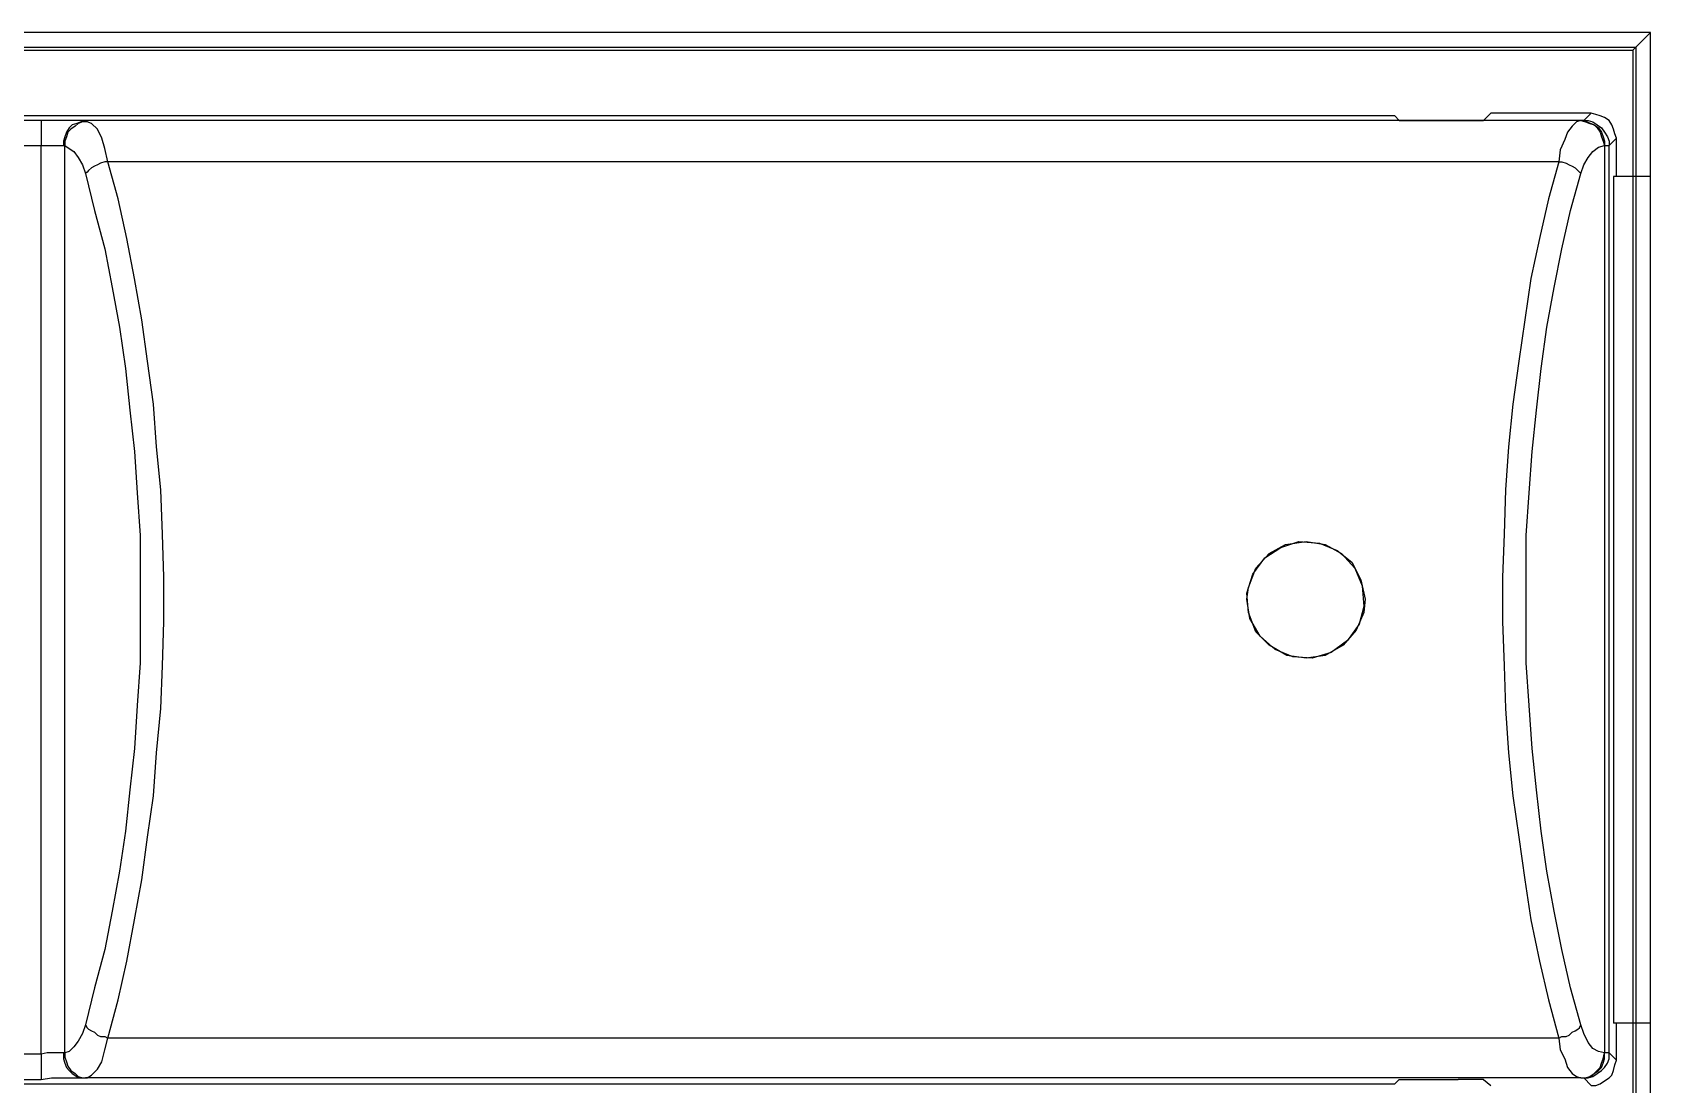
# Model space of a CAD drawing. Header units: centimetres. Extents: x -9.3 to 8.8, y -8.1 to 9.2.
# Drawn here: x -0.557 to 1.376, y 5.432 to 6.689 of the extents above; entities that cross this region are included whole.
import ezdxf

# ---------------------------------------------------------------- set-up
doc = ezdxf.new("R2010")
doc.units = ezdxf.units.CM
doc.header["$MEASUREMENT"] = 0
doc.layers.add('Camada 1', color=7, linetype='Continuous')

msp = doc.modelspace()

# ---------------------------------------------------------------- linework, layer by layer
at = {"layer": 'Camada 1', "color": 250, "lineweight": 25}
for points in [[(1.37585, 6.68867), (1.37585, 6.68867), (-2.49061, 6.68867), (-2.49061, 6.68867)], [(-2.46944, 6.67103), (-2.46944, 6.67103), (1.3582, 6.67103), (1.3582, 6.67103)], [(1.35467, 6.6675), (1.35467, 6.6675), (1.3582, 6.67103), (1.3582, 6.67103)], [(1.3582, 6.67103), (1.3582, 6.67103), (1.3582, -0.43744), (1.3582, -0.43744)], [(1.37585, -0.45508), (1.37585, -0.45508), (1.37585, 6.68867), (1.37585, 6.68867)], [(-2.46591, 6.6675), (-2.46591, 6.6675), (1.35467, 6.6675), (1.35467, 6.6675)], [(1.35467, 6.6675), (1.35467, 6.6675), (1.35467, -0.43392), (1.35467, -0.43392)], [(1.07015, 6.5888), (1.07015, 6.5888), (-2.18316, 6.5888), (-2.18316, 6.5888)], [(-0.5468, 6.5835), (-0.5468, 6.5835), (-0.56797, 6.5835), (-0.56797, 6.5835)], [(-0.49382, 6.5835), (-0.49382, 6.5835), (-0.5468, 6.5835), (-0.5468, 6.5835)], [(-0.5468, 6.5835), (-0.5468, 6.5835), (-0.5468, 6.55348), (-0.5468, 6.55348)], [(1.29257, 6.5835), (1.29257, 6.5835), (-0.49382, 6.5835), (-0.49382, 6.5835)], [(-0.49209, 6.58174), (-0.49209, 6.58174), (-0.49382, 6.5835), (-0.49382, 6.5835)], [(1.07015, 6.5888), (1.07015, 6.5888), (1.07545, 6.5835), (1.07545, 6.5835)], [(1.07545, 6.5835), (1.07545, 6.5835), (1.14607, 6.5835), (1.14607, 6.5835)], [(1.14607, 6.5835), (1.14607, 6.5835), (1.17606, 6.5835), (1.17606, 6.5835)], [(1.18488, 6.59232), (1.18488, 6.59232), (1.17606, 6.5835), (1.17606, 6.5835)], [(1.30493, 6.59232), (1.30493, 6.59232), (1.18488, 6.59232), (1.18488, 6.59232)], [(1.29434, 6.5835), (1.29434, 6.5835), (1.29257, 6.5835), (1.29257, 6.5835)], [(1.2961, 6.5835), (1.2961, 6.5835), (1.29434, 6.5835), (1.29434, 6.5835)], [(1.30493, 6.59232), (1.30493, 6.59232), (1.2961, 6.5835), (1.2961, 6.5835)], [(1.32612, 6.55348), (1.32612, 6.55348), (1.33493, 6.5623), (1.33493, 6.5623)], [(1.33493, 6.51644), (1.33493, 6.51644), (1.33493, 6.5623), (1.33493, 6.5623)], [(-0.56797, 6.55348), (-0.56797, 6.55348), (-0.5468, 6.55348), (-0.5468, 6.55348)], [(-0.5468, 6.55348), (-0.5468, 6.55348), (-0.52031, 6.55348), (-0.52031, 6.55348)], [(-0.5468, 5.46788), (-0.5468, 5.46788), (-0.5468, 6.55348), (-0.5468, 6.55348)], [(-0.52031, 6.55348), (-0.52031, 6.55348), (-0.51855, 6.55348), (-0.51855, 6.55348)], [(-0.51855, 5.46964), (-0.51855, 5.46964), (-0.51855, 6.55348), (-0.51855, 6.55348)], [(1.32081, 6.55348), (1.32081, 6.55348), (1.32081, 6.55348), (1.32081, 6.55348)], [(1.32081, 6.55348), (1.32081, 6.55348), (1.32081, 5.46964), (1.32081, 5.46964)], [(1.32081, 6.55348), (1.32081, 6.55348), (1.32612, 6.55348), (1.32612, 6.55348)], [(1.32612, 5.46964), (1.32612, 5.46964), (1.32612, 6.55348), (1.32612, 6.55348)], [(1.26609, 6.53408), (1.26609, 6.53408), (-0.46736, 6.53408), (-0.46736, 6.53408)], [(1.33141, 6.51644), (1.33141, 6.51644), (1.33141, 5.50496), (1.33141, 5.50496)], [(1.37584, 6.51644), (1.37584, 6.51644), (1.33141, 6.51644), (1.33141, 6.51644)], [(1.37584, 5.50496), (1.37584, 5.50496), (1.33141, 5.50496), (1.33141, 5.50496)], [(1.33493, 5.46082), (1.33493, 5.46082), (1.33493, 5.50496), (1.33493, 5.50496)], [(1.26609, 5.48732), (1.26609, 5.48732), (-0.46736, 5.48732), (-0.46736, 5.48732)], [(-0.5468, 5.46788), (-0.5468, 5.46788), (-0.56797, 5.46788), (-0.56797, 5.46788)], [(-0.5468, 5.46788), (-0.5468, 5.46788), (-0.5468, 5.43789), (-0.5468, 5.43789)], [(-0.51855, 5.46964), (-0.51855, 5.46964), (-0.52031, 5.46964), (-0.52031, 5.46964)], [(1.32081, 5.46964), (1.32081, 5.46964), (1.32081, 5.46964), (1.32081, 5.46964)], [(1.32612, 5.46964), (1.32612, 5.46964), (1.32081, 5.46964), (1.32081, 5.46964)], [(1.33493, 5.46082), (1.33493, 5.46082), (1.32612, 5.46964), (1.32612, 5.46964)], [(-2.18316, 5.43257), (-2.18316, 5.43257), (1.07015, 5.43257), (1.07015, 5.43257)], [(-0.56797, 5.43789), (-0.56797, 5.43789), (-0.5468, 5.43789), (-0.5468, 5.43789)], [(-0.49382, 5.43966), (-0.49382, 5.43966), (-0.49209, 5.43966), (-0.49209, 5.43966)], [(1.29257, 5.43966), (1.29257, 5.43966), (-0.49382, 5.43966), (-0.49382, 5.43966)], [(1.07015, 5.43257), (1.07015, 5.43257), (1.07545, 5.43789), (1.07545, 5.43789)], [(1.07545, 5.43789), (1.07545, 5.43789), (1.14607, 5.43789), (1.14607, 5.43789)], [(1.17606, 5.43789), (1.17606, 5.43789), (1.14607, 5.43789), (1.14607, 5.43789)], [(1.17606, 5.43789), (1.17606, 5.43789), (1.18488, 5.4308), (1.18488, 5.4308)], [(1.29257, 5.43966), (1.29257, 5.43966), (1.29434, 5.43966), (1.29434, 5.43966)], [(1.29434, 5.43966), (1.29434, 5.43966), (1.2961, 5.43966), (1.2961, 5.43966)], [(1.2961, 5.43966), (1.2961, 5.43966), (1.30493, 5.4308), (1.30493, 5.4308)]]:
    msp.add_open_spline(points, degree=3, dxfattribs=at)
for points, knots in [([(1.37585, 6.68867), (1.37585, 6.68867), (1.37231, 6.68514), (1.37231, 6.68514), (1.37231, 6.68514), (1.36878, 6.68161), (1.36878, 6.68161), (1.36878, 6.68161), (1.36525, 6.67808), (1.36525, 6.67808), (1.36525, 6.67808), (1.36174, 6.67456), (1.36174, 6.67456), (1.36174, 6.67456), (1.3582, 6.67103), (1.3582, 6.67103)], [0, 0, 0, 0, 0.2, 0.2, 0.2, 0.4, 0.4, 0.4, 0.6, 0.6, 0.6, 0.8, 0.8, 0.8, 1, 1, 1, 1]), ([(-0.49382, 6.5835), (-0.49382, 6.5835), (-0.49914, 6.58174), (-0.49914, 6.58174), (-0.49914, 6.58174), (-0.50443, 6.57998), (-0.50443, 6.57998), (-0.50443, 6.57998), (-0.50973, 6.57821), (-0.50973, 6.57821), (-0.50973, 6.57821), (-0.51325, 6.57468), (-0.51325, 6.57468), (-0.51325, 6.57468), (-0.51678, 6.56939), (-0.51678, 6.56939), (-0.51678, 6.56939), (-0.51855, 6.56407), (-0.51855, 6.56407), (-0.51855, 6.56407), (-0.52031, 6.55877), (-0.52031, 6.55877), (-0.52031, 6.55877), (-0.52031, 6.55348), (-0.52031, 6.55348)], [0, 0, 0, 0, 0.125, 0.125, 0.125, 0.25, 0.25, 0.25, 0.375, 0.375, 0.375, 0.5, 0.5, 0.5, 0.625, 0.625, 0.625, 0.75, 0.75, 0.75, 0.875, 0.875, 0.875, 1, 1, 1, 1]), ([(-0.49209, 6.58174), (-0.49209, 6.58174), (-0.49738, 6.58174), (-0.49738, 6.58174), (-0.49738, 6.58174), (-0.50267, 6.57998), (-0.50267, 6.57998), (-0.50267, 6.57998), (-0.5062, 6.57645), (-0.5062, 6.57645), (-0.5062, 6.57645), (-0.51149, 6.57292), (-0.51149, 6.57292), (-0.51149, 6.57292), (-0.51502, 6.56939), (-0.51502, 6.56939), (-0.51502, 6.56939), (-0.51678, 6.56407), (-0.51678, 6.56407), (-0.51678, 6.56407), (-0.51855, 6.55877), (-0.51855, 6.55877), (-0.51855, 6.55877), (-0.51855, 6.55348), (-0.51855, 6.55348)], [0, 0, 0, 0, 0.125, 0.125, 0.125, 0.25, 0.25, 0.25, 0.375, 0.375, 0.375, 0.5, 0.5, 0.5, 0.625, 0.625, 0.625, 0.75, 0.75, 0.75, 0.875, 0.875, 0.875, 1, 1, 1, 1]), ([(-0.46736, 6.53408), (-0.46736, 6.53408), (-0.47089, 6.54996), (-0.47089, 6.54996), (-0.47089, 6.54996), (-0.47441, 6.5623), (-0.47441, 6.5623), (-0.47441, 6.5623), (-0.47971, 6.57292), (-0.47971, 6.57292), (-0.47971, 6.57292), (-0.48676, 6.57998), (-0.48676, 6.57998), (-0.48676, 6.57998), (-0.49209, 6.58174), (-0.49209, 6.58174)], [0, 0, 0, 0, 0.2, 0.2, 0.2, 0.4, 0.4, 0.4, 0.6, 0.6, 0.6, 0.8, 0.8, 0.8, 1, 1, 1, 1]), ([(1.29257, 6.5835), (1.29257, 6.5835), (1.28727, 6.58174), (1.28727, 6.58174), (1.28727, 6.58174), (1.28198, 6.57645), (1.28198, 6.57645), (1.28198, 6.57645), (1.27669, 6.56939), (1.27669, 6.56939), (1.27669, 6.56939), (1.27316, 6.56054), (1.27316, 6.56054), (1.27316, 6.56054), (1.26785, 6.54819), (1.26785, 6.54819), (1.26785, 6.54819), (1.26609, 6.53408), (1.26609, 6.53408)], [0, 0, 0, 0, 0.1666667, 0.1666667, 0.1666667, 0.3333333, 0.3333333, 0.3333333, 0.5, 0.5, 0.5, 0.6666667, 0.6666667, 0.6666667, 0.8333333, 0.8333333, 0.8333333, 1, 1, 1, 1]), ([(1.29257, 6.5835), (1.29257, 6.5835), (1.29786, 6.58174), (1.29786, 6.58174), (1.29786, 6.58174), (1.30316, 6.57998), (1.30316, 6.57998), (1.30316, 6.57998), (1.30845, 6.57821), (1.30845, 6.57821), (1.30845, 6.57821), (1.31199, 6.57468), (1.31199, 6.57468), (1.31199, 6.57468), (1.31552, 6.56939), (1.31552, 6.56939), (1.31552, 6.56939), (1.31728, 6.56407), (1.31728, 6.56407), (1.31728, 6.56407), (1.31905, 6.55877), (1.31905, 6.55877), (1.31905, 6.55877), (1.32081, 6.55348), (1.32081, 6.55348)], [0, 0, 0, 0, 0.125, 0.125, 0.125, 0.25, 0.25, 0.25, 0.375, 0.375, 0.375, 0.5, 0.5, 0.5, 0.625, 0.625, 0.625, 0.75, 0.75, 0.75, 0.875, 0.875, 0.875, 1, 1, 1, 1]), ([(1.29434, 6.5835), (1.29434, 6.5835), (1.29963, 6.58174), (1.29963, 6.58174), (1.29963, 6.58174), (1.30493, 6.57998), (1.30493, 6.57998), (1.30493, 6.57998), (1.30845, 6.57821), (1.30845, 6.57821), (1.30845, 6.57821), (1.31375, 6.57468), (1.31375, 6.57468), (1.31375, 6.57468), (1.31728, 6.56939), (1.31728, 6.56939), (1.31728, 6.56939), (1.31905, 6.56407), (1.31905, 6.56407), (1.31905, 6.56407), (1.32081, 6.55877), (1.32081, 6.55877), (1.32081, 6.55877), (1.32081, 6.55348), (1.32081, 6.55348)], [0, 0, 0, 0, 0.125, 0.125, 0.125, 0.25, 0.25, 0.25, 0.375, 0.375, 0.375, 0.5, 0.5, 0.5, 0.625, 0.625, 0.625, 0.75, 0.75, 0.75, 0.875, 0.875, 0.875, 1, 1, 1, 1]), ([(1.2961, 6.5835), (1.2961, 6.5835), (1.30139, 6.5835), (1.30139, 6.5835), (1.30139, 6.5835), (1.3067, 6.58174), (1.3067, 6.58174), (1.3067, 6.58174), (1.31199, 6.57821), (1.31199, 6.57821), (1.31199, 6.57821), (1.31728, 6.57468), (1.31728, 6.57468), (1.31728, 6.57468), (1.32081, 6.56939), (1.32081, 6.56939), (1.32081, 6.56939), (1.32434, 6.56407), (1.32434, 6.56407), (1.32434, 6.56407), (1.32612, 6.55877), (1.32612, 6.55877), (1.32612, 6.55877), (1.32612, 6.55348), (1.32612, 6.55348)], [0, 0, 0, 0, 0.125, 0.125, 0.125, 0.25, 0.25, 0.25, 0.375, 0.375, 0.375, 0.5, 0.5, 0.5, 0.625, 0.625, 0.625, 0.75, 0.75, 0.75, 0.875, 0.875, 0.875, 1, 1, 1, 1]), ([(1.33493, 6.5623), (1.33493, 6.5623), (1.33317, 6.56763), (1.33317, 6.56763), (1.33317, 6.56763), (1.33141, 6.57292), (1.33141, 6.57292), (1.33141, 6.57292), (1.32964, 6.57821), (1.32964, 6.57821), (1.32964, 6.57821), (1.32612, 6.5835), (1.32612, 6.5835), (1.32612, 6.5835), (1.32081, 6.58703), (1.32081, 6.58703), (1.32081, 6.58703), (1.31552, 6.5888), (1.31552, 6.5888), (1.31552, 6.5888), (1.31023, 6.59056), (1.31023, 6.59056), (1.31023, 6.59056), (1.30493, 6.59232), (1.30493, 6.59232)], [0, 0, 0, 0, 0.125, 0.125, 0.125, 0.25, 0.25, 0.25, 0.375, 0.375, 0.375, 0.5, 0.5, 0.5, 0.625, 0.625, 0.625, 0.75, 0.75, 0.75, 0.875, 0.875, 0.875, 1, 1, 1, 1]), ([(-0.51855, 6.55348), (-0.51855, 6.55348), (-0.51325, 6.54996), (-0.51325, 6.54996), (-0.51325, 6.54996), (-0.50796, 6.54643), (-0.50796, 6.54643), (-0.50796, 6.54643), (-0.50267, 6.53937), (-0.50267, 6.53937), (-0.50267, 6.53937), (-0.49738, 6.53055), (-0.49738, 6.53055), (-0.49738, 6.53055), (-0.49382, 6.51997), (-0.49382, 6.51997)], [0, 0, 0, 0, 0.2, 0.2, 0.2, 0.4, 0.4, 0.4, 0.6, 0.6, 0.6, 0.8, 0.8, 0.8, 1, 1, 1, 1]), ([(1.29257, 6.51997), (1.29257, 6.51997), (1.2961, 6.53055), (1.2961, 6.53055), (1.2961, 6.53055), (1.30139, 6.53937), (1.30139, 6.53937), (1.30139, 6.53937), (1.3067, 6.54643), (1.3067, 6.54643), (1.3067, 6.54643), (1.31375, 6.55172), (1.31375, 6.55172), (1.31375, 6.55172), (1.32081, 6.55348), (1.32081, 6.55348)], [0, 0, 0, 0, 0.2, 0.2, 0.2, 0.4, 0.4, 0.4, 0.6, 0.6, 0.6, 0.8, 0.8, 0.8, 1, 1, 1, 1]), ([(-0.46736, 6.53408), (-0.46736, 6.53408), (-0.47089, 6.53408), (-0.47089, 6.53408), (-0.47089, 6.53408), (-0.47618, 6.53232), (-0.47618, 6.53232), (-0.47618, 6.53232), (-0.47971, 6.53055), (-0.47971, 6.53055), (-0.47971, 6.53055), (-0.48323, 6.52879), (-0.48323, 6.52879), (-0.48323, 6.52879), (-0.48676, 6.52702), (-0.48676, 6.52702), (-0.48676, 6.52702), (-0.49029, 6.5235), (-0.49029, 6.5235), (-0.49029, 6.5235), (-0.49209, 6.52173), (-0.49209, 6.52173), (-0.49209, 6.52173), (-0.49382, 6.51997), (-0.49382, 6.51997)], [0, 0, 0, 0, 0.125, 0.125, 0.125, 0.25, 0.25, 0.25, 0.375, 0.375, 0.375, 0.5, 0.5, 0.5, 0.625, 0.625, 0.625, 0.75, 0.75, 0.75, 0.875, 0.875, 0.875, 1, 1, 1, 1]), ([(-0.49382, 6.51997), (-0.49382, 6.51997), (-0.48323, 6.47584), (-0.48323, 6.47584), (-0.48323, 6.47584), (-0.47089, 6.42994), (-0.47089, 6.42994), (-0.47089, 6.42994), (-0.46207, 6.38404), (-0.46207, 6.38404), (-0.46207, 6.38404), (-0.45325, 6.33638), (-0.45325, 6.33638), (-0.45325, 6.33638), (-0.44619, 6.28696), (-0.44619, 6.28696), (-0.44619, 6.28696), (-0.44086, 6.23754), (-0.44086, 6.23754), (-0.44086, 6.23754), (-0.43557, 6.18811), (-0.43557, 6.18811), (-0.43557, 6.18811), (-0.43204, 6.13869), (-0.43204, 6.13869), (-0.43204, 6.13869), (-0.42852, 6.08746), (-0.42852, 6.08746), (-0.42852, 6.08746), (-0.42852, 5.93566), (-0.42852, 5.93566), (-0.42852, 5.93566), (-0.43204, 5.88448), (-0.43204, 5.88448), (-0.43204, 5.88448), (-0.43557, 5.83329), (-0.43557, 5.83329), (-0.43557, 5.83329), (-0.44086, 5.78386), (-0.44086, 5.78386), (-0.44086, 5.78386), (-0.44619, 5.73444), (-0.44619, 5.73444), (-0.44619, 5.73444), (-0.45325, 5.68678), (-0.45325, 5.68678), (-0.45325, 5.68678), (-0.46207, 5.63908), (-0.46207, 5.63908), (-0.46207, 5.63908), (-0.47089, 5.59322), (-0.47089, 5.59322), (-0.47089, 5.59322), (-0.48323, 5.54733), (-0.48323, 5.54733), (-0.48323, 5.54733), (-0.49382, 5.50319), (-0.49382, 5.50319)], [0, 0, 0, 0, 0.0526316, 0.0526316, 0.0526316, 0.1052632, 0.1052632, 0.1052632, 0.1578947, 0.1578947, 0.1578947, 0.2105263, 0.2105263, 0.2105263, 0.2631579, 0.2631579, 0.2631579, 0.3157895, 0.3157895, 0.3157895, 0.3684211, 0.3684211, 0.3684211, 0.4210526, 0.4210526, 0.4210526, 0.4736842, 0.4736842, 0.4736842, 0.5263158, 0.5263158, 0.5263158, 0.5789474, 0.5789474, 0.5789474, 0.6315789, 0.6315789, 0.6315789, 0.6842105, 0.6842105, 0.6842105, 0.7368421, 0.7368421, 0.7368421, 0.7894737, 0.7894737, 0.7894737, 0.8421053, 0.8421053, 0.8421053, 0.8947368, 0.8947368, 0.8947368, 0.9473684, 0.9473684, 0.9473684, 1, 1, 1, 1]), ([(-0.46736, 5.48732), (-0.46736, 5.48732), (-0.45501, 5.53318), (-0.45501, 5.53318), (-0.45501, 5.53318), (-0.44439, 5.57911), (-0.44439, 5.57911), (-0.44439, 5.57911), (-0.43557, 5.62853), (-0.43557, 5.62853), (-0.43557, 5.62853), (-0.42675, 5.6762), (-0.42675, 5.6762), (-0.42675, 5.6762), (-0.4197, 5.72738), (-0.4197, 5.72738), (-0.4197, 5.72738), (-0.41264, 5.77681), (-0.41264, 5.77681), (-0.41264, 5.77681), (-0.40911, 5.828), (-0.40911, 5.828), (-0.40911, 5.828), (-0.40379, 5.88095), (-0.40379, 5.88095), (-0.40379, 5.88095), (-0.40206, 5.93214), (-0.40206, 5.93214), (-0.40206, 5.93214), (-0.40029, 5.98509), (-0.40029, 5.98509), (-0.40029, 5.98509), (-0.40029, 6.03804), (-0.40029, 6.03804), (-0.40029, 6.03804), (-0.40206, 6.08926), (-0.40206, 6.08926), (-0.40206, 6.08926), (-0.40379, 6.14218), (-0.40379, 6.14218), (-0.40379, 6.14218), (-0.40911, 6.1934), (-0.40911, 6.1934), (-0.40911, 6.1934), (-0.41264, 6.24459), (-0.41264, 6.24459), (-0.41264, 6.24459), (-0.4197, 6.29578), (-0.4197, 6.29578), (-0.4197, 6.29578), (-0.42675, 6.3452), (-0.42675, 6.3452), (-0.42675, 6.3452), (-0.43557, 6.39463), (-0.43557, 6.39463), (-0.43557, 6.39463), (-0.44439, 6.44229), (-0.44439, 6.44229), (-0.44439, 6.44229), (-0.45501, 6.48995), (-0.45501, 6.48995), (-0.45501, 6.48995), (-0.46736, 6.53408), (-0.46736, 6.53408)], [0, 0, 0, 0, 0.047619, 0.047619, 0.047619, 0.0952381, 0.0952381, 0.0952381, 0.1428571, 0.1428571, 0.1428571, 0.1904762, 0.1904762, 0.1904762, 0.2380952, 0.2380952, 0.2380952, 0.2857143, 0.2857143, 0.2857143, 0.3333333, 0.3333333, 0.3333333, 0.3809524, 0.3809524, 0.3809524, 0.4285714, 0.4285714, 0.4285714, 0.4761905, 0.4761905, 0.4761905, 0.5238095, 0.5238095, 0.5238095, 0.5714286, 0.5714286, 0.5714286, 0.6190476, 0.6190476, 0.6190476, 0.6666667, 0.6666667, 0.6666667, 0.7142857, 0.7142857, 0.7142857, 0.7619048, 0.7619048, 0.7619048, 0.8095238, 0.8095238, 0.8095238, 0.8571429, 0.8571429, 0.8571429, 0.9047619, 0.9047619, 0.9047619, 0.952381, 0.952381, 0.952381, 1, 1, 1, 1]), ([(1.26609, 6.53408), (1.26609, 6.53408), (1.25373, 6.48995), (1.25373, 6.48995), (1.25373, 6.48995), (1.24315, 6.44229), (1.24315, 6.44229), (1.24315, 6.44229), (1.23254, 6.39463), (1.23254, 6.39463), (1.23254, 6.39463), (1.22548, 6.3452), (1.22548, 6.3452), (1.22548, 6.3452), (1.21843, 6.29578), (1.21843, 6.29578), (1.21843, 6.29578), (1.21137, 6.24459), (1.21137, 6.24459), (1.21137, 6.24459), (1.20608, 6.1934), (1.20608, 6.1934), (1.20608, 6.1934), (1.20255, 6.14218), (1.20255, 6.14218), (1.20255, 6.14218), (1.20079, 6.08926), (1.20079, 6.08926), (1.20079, 6.08926), (1.19902, 6.03804), (1.19902, 6.03804), (1.19902, 6.03804), (1.19902, 5.98509), (1.19902, 5.98509), (1.19902, 5.98509), (1.20079, 5.93214), (1.20079, 5.93214), (1.20079, 5.93214), (1.20255, 5.88095), (1.20255, 5.88095), (1.20255, 5.88095), (1.20608, 5.828), (1.20608, 5.828), (1.20608, 5.828), (1.21137, 5.77681), (1.21137, 5.77681), (1.21137, 5.77681), (1.21843, 5.72738), (1.21843, 5.72738), (1.21843, 5.72738), (1.22548, 5.6762), (1.22548, 5.6762), (1.22548, 5.6762), (1.23254, 5.62853), (1.23254, 5.62853), (1.23254, 5.62853), (1.24315, 5.57911), (1.24315, 5.57911), (1.24315, 5.57911), (1.25373, 5.53318), (1.25373, 5.53318), (1.25373, 5.53318), (1.26609, 5.48732), (1.26609, 5.48732)], [0, 0, 0, 0, 0.047619, 0.047619, 0.047619, 0.0952381, 0.0952381, 0.0952381, 0.1428571, 0.1428571, 0.1428571, 0.1904762, 0.1904762, 0.1904762, 0.2380952, 0.2380952, 0.2380952, 0.2857143, 0.2857143, 0.2857143, 0.3333333, 0.3333333, 0.3333333, 0.3809524, 0.3809524, 0.3809524, 0.4285714, 0.4285714, 0.4285714, 0.4761905, 0.4761905, 0.4761905, 0.5238095, 0.5238095, 0.5238095, 0.5714286, 0.5714286, 0.5714286, 0.6190476, 0.6190476, 0.6190476, 0.6666667, 0.6666667, 0.6666667, 0.7142857, 0.7142857, 0.7142857, 0.7619048, 0.7619048, 0.7619048, 0.8095238, 0.8095238, 0.8095238, 0.8571429, 0.8571429, 0.8571429, 0.9047619, 0.9047619, 0.9047619, 0.952381, 0.952381, 0.952381, 1, 1, 1, 1]), ([(1.29257, 5.50319), (1.29257, 5.50319), (1.28022, 5.54733), (1.28022, 5.54733), (1.28022, 5.54733), (1.26962, 5.59322), (1.26962, 5.59322), (1.26962, 5.59322), (1.2608, 5.63908), (1.2608, 5.63908), (1.2608, 5.63908), (1.25198, 5.68678), (1.25198, 5.68678), (1.25198, 5.68678), (1.24491, 5.73444), (1.24491, 5.73444), (1.24491, 5.73444), (1.23962, 5.78386), (1.23962, 5.78386), (1.23962, 5.78386), (1.23434, 5.83329), (1.23434, 5.83329), (1.23434, 5.83329), (1.23077, 5.88448), (1.23077, 5.88448), (1.23077, 5.88448), (1.22728, 5.93566), (1.22728, 5.93566), (1.22728, 5.93566), (1.22728, 6.08746), (1.22728, 6.08746), (1.22728, 6.08746), (1.23077, 6.13869), (1.23077, 6.13869), (1.23077, 6.13869), (1.23434, 6.18811), (1.23434, 6.18811), (1.23434, 6.18811), (1.23962, 6.23754), (1.23962, 6.23754), (1.23962, 6.23754), (1.24491, 6.28696), (1.24491, 6.28696), (1.24491, 6.28696), (1.25198, 6.33638), (1.25198, 6.33638), (1.25198, 6.33638), (1.2608, 6.38404), (1.2608, 6.38404), (1.2608, 6.38404), (1.26962, 6.42994), (1.26962, 6.42994), (1.26962, 6.42994), (1.28022, 6.47584), (1.28022, 6.47584), (1.28022, 6.47584), (1.29257, 6.51997), (1.29257, 6.51997)], [0, 0, 0, 0, 0.0526316, 0.0526316, 0.0526316, 0.1052632, 0.1052632, 0.1052632, 0.1578947, 0.1578947, 0.1578947, 0.2105263, 0.2105263, 0.2105263, 0.2631579, 0.2631579, 0.2631579, 0.3157895, 0.3157895, 0.3157895, 0.3684211, 0.3684211, 0.3684211, 0.4210526, 0.4210526, 0.4210526, 0.4736842, 0.4736842, 0.4736842, 0.5263158, 0.5263158, 0.5263158, 0.5789474, 0.5789474, 0.5789474, 0.6315789, 0.6315789, 0.6315789, 0.6842105, 0.6842105, 0.6842105, 0.7368421, 0.7368421, 0.7368421, 0.7894737, 0.7894737, 0.7894737, 0.8421053, 0.8421053, 0.8421053, 0.8947368, 0.8947368, 0.8947368, 0.9473684, 0.9473684, 0.9473684, 1, 1, 1, 1]), ([(1.26609, 6.53408), (1.26609, 6.53408), (1.26962, 6.53408), (1.26962, 6.53408), (1.26962, 6.53408), (1.27492, 6.53232), (1.27492, 6.53232), (1.27492, 6.53232), (1.27845, 6.53055), (1.27845, 6.53055), (1.27845, 6.53055), (1.28198, 6.52879), (1.28198, 6.52879), (1.28198, 6.52879), (1.28552, 6.52702), (1.28552, 6.52702), (1.28552, 6.52702), (1.28905, 6.5235), (1.28905, 6.5235), (1.28905, 6.5235), (1.2908, 6.52173), (1.2908, 6.52173), (1.2908, 6.52173), (1.29257, 6.51997), (1.29257, 6.51997)], [0, 0, 0, 0, 0.125, 0.125, 0.125, 0.25, 0.25, 0.25, 0.375, 0.375, 0.375, 0.5, 0.5, 0.5, 0.625, 0.625, 0.625, 0.75, 0.75, 0.75, 0.875, 0.875, 0.875, 1, 1, 1, 1]), ([(0.89362, 6.01158), (0.89362, 6.01158), (0.89715, 5.98862), (0.89715, 5.98862), (0.89715, 5.98862), (0.90953, 5.96745), (0.90953, 5.96745), (0.90953, 5.96745), (0.92717, 5.95154), (0.92717, 5.95154), (0.92717, 5.95154), (0.94834, 5.94272), (0.94834, 5.94272), (0.94834, 5.94272), (0.97131, 5.94095), (0.97131, 5.94095), (0.97131, 5.94095), (0.99427, 5.94801), (0.99427, 5.94801), (0.99427, 5.94801), (1.01367, 5.96212), (1.01367, 5.96212), (1.01367, 5.96212), (1.02779, 5.98156), (1.02779, 5.98156), (1.02779, 5.98156), (1.03308, 6.00276), (1.03308, 6.00276), (1.03308, 6.00276), (1.03131, 6.02746), (1.03131, 6.02746), (1.03131, 6.02746), (1.02249, 6.04862), (1.02249, 6.04862), (1.02249, 6.04862), (1.00662, 6.0663), (1.00662, 6.0663), (1.00662, 6.0663), (0.98718, 6.07688), (0.98718, 6.07688), (0.98718, 6.07688), (0.96425, 6.08041), (0.96425, 6.08041), (0.96425, 6.08041), (0.93952, 6.07688), (0.93952, 6.07688), (0.93952, 6.07688), (0.92012, 6.0663), (0.92012, 6.0663), (0.92012, 6.0663), (0.90424, 6.04862), (0.90424, 6.04862), (0.90424, 6.04862), (0.89539, 6.02569), (0.89539, 6.02569), (0.89539, 6.02569), (0.89362, 6.01158), (0.89362, 6.01158)], [0, 0, 0, 0, 0.0526316, 0.0526316, 0.0526316, 0.1052632, 0.1052632, 0.1052632, 0.1578947, 0.1578947, 0.1578947, 0.2105263, 0.2105263, 0.2105263, 0.2631579, 0.2631579, 0.2631579, 0.3157895, 0.3157895, 0.3157895, 0.3684211, 0.3684211, 0.3684211, 0.4210526, 0.4210526, 0.4210526, 0.4736842, 0.4736842, 0.4736842, 0.5263158, 0.5263158, 0.5263158, 0.5789474, 0.5789474, 0.5789474, 0.6315789, 0.6315789, 0.6315789, 0.6842105, 0.6842105, 0.6842105, 0.7368421, 0.7368421, 0.7368421, 0.7894737, 0.7894737, 0.7894737, 0.8421053, 0.8421053, 0.8421053, 0.8947368, 0.8947368, 0.8947368, 0.9473684, 0.9473684, 0.9473684, 1, 1, 1, 1]), ([(1.03484, 6.01158), (1.03484, 6.01158), (1.02955, 6.03451), (1.02955, 6.03451), (1.02955, 6.03451), (1.01897, 6.05571), (1.01897, 6.05571), (1.01897, 6.05571), (1.00133, 6.06982), (1.00133, 6.06982), (1.00133, 6.06982), (0.98012, 6.07864), (0.98012, 6.07864), (0.98012, 6.07864), (0.9554, 6.08041), (0.9554, 6.08041), (0.9554, 6.08041), (0.93423, 6.07335), (0.93423, 6.07335), (0.93423, 6.07335), (0.91483, 6.06101), (0.91483, 6.06101), (0.91483, 6.06101), (0.90068, 6.04157), (0.90068, 6.04157), (0.90068, 6.04157), (0.89362, 6.01864), (0.89362, 6.01864), (0.89362, 6.01864), (0.89539, 5.99567), (0.89539, 5.99567), (0.89539, 5.99567), (0.90424, 5.97274), (0.90424, 5.97274), (0.90424, 5.97274), (0.92012, 5.95683), (0.92012, 5.95683), (0.92012, 5.95683), (0.94128, 5.94448), (0.94128, 5.94448), (0.94128, 5.94448), (0.96425, 5.94095), (0.96425, 5.94095), (0.96425, 5.94095), (0.98718, 5.94448), (0.98718, 5.94448), (0.98718, 5.94448), (1.00838, 5.95683), (1.00838, 5.95683), (1.00838, 5.95683), (1.02426, 5.9745), (1.02426, 5.9745), (1.02426, 5.9745), (1.03308, 5.99567), (1.03308, 5.99567), (1.03308, 5.99567), (1.03484, 6.01158), (1.03484, 6.01158)], [0, 0, 0, 0, 0.0526316, 0.0526316, 0.0526316, 0.1052632, 0.1052632, 0.1052632, 0.1578947, 0.1578947, 0.1578947, 0.2105263, 0.2105263, 0.2105263, 0.2631579, 0.2631579, 0.2631579, 0.3157895, 0.3157895, 0.3157895, 0.3684211, 0.3684211, 0.3684211, 0.4210526, 0.4210526, 0.4210526, 0.4736842, 0.4736842, 0.4736842, 0.5263158, 0.5263158, 0.5263158, 0.5789474, 0.5789474, 0.5789474, 0.6315789, 0.6315789, 0.6315789, 0.6842105, 0.6842105, 0.6842105, 0.7368421, 0.7368421, 0.7368421, 0.7894737, 0.7894737, 0.7894737, 0.8421053, 0.8421053, 0.8421053, 0.8947368, 0.8947368, 0.8947368, 0.9473684, 0.9473684, 0.9473684, 1, 1, 1, 1]), ([(-0.49382, 5.50319), (-0.49382, 5.50319), (-0.49738, 5.49261), (-0.49738, 5.49261), (-0.49738, 5.49261), (-0.50267, 5.48379), (-0.50267, 5.48379), (-0.50267, 5.48379), (-0.50796, 5.4767), (-0.50796, 5.4767), (-0.50796, 5.4767), (-0.51325, 5.47141), (-0.51325, 5.47141), (-0.51325, 5.47141), (-0.51855, 5.46964), (-0.51855, 5.46964)], [0, 0, 0, 0, 0.2, 0.2, 0.2, 0.4, 0.4, 0.4, 0.6, 0.6, 0.6, 0.8, 0.8, 0.8, 1, 1, 1, 1]), ([(-0.49382, 5.50319), (-0.49382, 5.50319), (-0.49209, 5.49967), (-0.49209, 5.49967), (-0.49209, 5.49967), (-0.49029, 5.4979), (-0.49029, 5.4979), (-0.49029, 5.4979), (-0.48676, 5.49614), (-0.48676, 5.49614), (-0.48676, 5.49614), (-0.48323, 5.49437), (-0.48323, 5.49437), (-0.48323, 5.49437), (-0.47971, 5.49085), (-0.47971, 5.49085), (-0.47971, 5.49085), (-0.47618, 5.48905), (-0.47618, 5.48905), (-0.47618, 5.48905), (-0.47089, 5.48905), (-0.47089, 5.48905), (-0.47089, 5.48905), (-0.46736, 5.48732), (-0.46736, 5.48732)], [0, 0, 0, 0, 0.125, 0.125, 0.125, 0.25, 0.25, 0.25, 0.375, 0.375, 0.375, 0.5, 0.5, 0.5, 0.625, 0.625, 0.625, 0.75, 0.75, 0.75, 0.875, 0.875, 0.875, 1, 1, 1, 1]), ([(1.26609, 5.48732), (1.26609, 5.48732), (1.26962, 5.48905), (1.26962, 5.48905), (1.26962, 5.48905), (1.27492, 5.48905), (1.27492, 5.48905), (1.27492, 5.48905), (1.27845, 5.49085), (1.27845, 5.49085), (1.27845, 5.49085), (1.28198, 5.49437), (1.28198, 5.49437), (1.28198, 5.49437), (1.28552, 5.49614), (1.28552, 5.49614), (1.28552, 5.49614), (1.28905, 5.4979), (1.28905, 5.4979), (1.28905, 5.4979), (1.2908, 5.49967), (1.2908, 5.49967), (1.2908, 5.49967), (1.29257, 5.50319), (1.29257, 5.50319)], [0, 0, 0, 0, 0.125, 0.125, 0.125, 0.25, 0.25, 0.25, 0.375, 0.375, 0.375, 0.5, 0.5, 0.5, 0.625, 0.625, 0.625, 0.75, 0.75, 0.75, 0.875, 0.875, 0.875, 1, 1, 1, 1]), ([(1.32081, 5.46964), (1.32081, 5.46964), (1.31375, 5.47141), (1.31375, 5.47141), (1.31375, 5.47141), (1.3067, 5.47494), (1.3067, 5.47494), (1.3067, 5.47494), (1.30139, 5.48199), (1.30139, 5.48199), (1.30139, 5.48199), (1.2961, 5.49261), (1.2961, 5.49261), (1.2961, 5.49261), (1.29257, 5.50319), (1.29257, 5.50319)], [0, 0, 0, 0, 0.2, 0.2, 0.2, 0.4, 0.4, 0.4, 0.6, 0.6, 0.6, 0.8, 0.8, 0.8, 1, 1, 1, 1]), ([(-0.49209, 5.43966), (-0.49209, 5.43966), (-0.48676, 5.44319), (-0.48676, 5.44319), (-0.48676, 5.44319), (-0.47971, 5.45024), (-0.47971, 5.45024), (-0.47971, 5.45024), (-0.47441, 5.45906), (-0.47441, 5.45906), (-0.47441, 5.45906), (-0.47089, 5.47317), (-0.47089, 5.47317), (-0.47089, 5.47317), (-0.46736, 5.48732), (-0.46736, 5.48732)], [0, 0, 0, 0, 0.2, 0.2, 0.2, 0.4, 0.4, 0.4, 0.6, 0.6, 0.6, 0.8, 0.8, 0.8, 1, 1, 1, 1]), ([(1.26609, 5.48732), (1.26609, 5.48732), (1.26785, 5.47317), (1.26785, 5.47317), (1.26785, 5.47317), (1.27316, 5.46259), (1.27316, 5.46259), (1.27316, 5.46259), (1.27669, 5.452), (1.27669, 5.452), (1.27669, 5.452), (1.28198, 5.44495), (1.28198, 5.44495), (1.28198, 5.44495), (1.28727, 5.44142), (1.28727, 5.44142), (1.28727, 5.44142), (1.29257, 5.43966), (1.29257, 5.43966)], [0, 0, 0, 0, 0.1666667, 0.1666667, 0.1666667, 0.3333333, 0.3333333, 0.3333333, 0.5, 0.5, 0.5, 0.6666667, 0.6666667, 0.6666667, 0.8333333, 0.8333333, 0.8333333, 1, 1, 1, 1]), ([(-0.52031, 5.46964), (-0.52031, 5.46964), (-0.53975, 5.46964), (-0.53975, 5.46964), (-0.53975, 5.46964), (-0.5468, 5.46788), (-0.5468, 5.46788)], [0, 0, 0, 0, 0.5, 0.5, 0.5, 1, 1, 1, 1]), ([(-0.52031, 5.46964), (-0.52031, 5.46964), (-0.52031, 5.46259), (-0.52031, 5.46259), (-0.52031, 5.46259), (-0.51855, 5.4573), (-0.51855, 5.4573), (-0.51855, 5.4573), (-0.51678, 5.452), (-0.51678, 5.452), (-0.51678, 5.452), (-0.51325, 5.44848), (-0.51325, 5.44848), (-0.51325, 5.44848), (-0.50973, 5.44495), (-0.50973, 5.44495), (-0.50973, 5.44495), (-0.50443, 5.44142), (-0.50443, 5.44142), (-0.50443, 5.44142), (-0.49914, 5.43966), (-0.49914, 5.43966), (-0.49914, 5.43966), (-0.49382, 5.43966), (-0.49382, 5.43966)], [0, 0, 0, 0, 0.125, 0.125, 0.125, 0.25, 0.25, 0.25, 0.375, 0.375, 0.375, 0.5, 0.5, 0.5, 0.625, 0.625, 0.625, 0.75, 0.75, 0.75, 0.875, 0.875, 0.875, 1, 1, 1, 1]), ([(-0.51855, 5.46964), (-0.51855, 5.46964), (-0.51855, 5.46435), (-0.51855, 5.46435), (-0.51855, 5.46435), (-0.51678, 5.45906), (-0.51678, 5.45906), (-0.51678, 5.45906), (-0.51502, 5.45377), (-0.51502, 5.45377), (-0.51502, 5.45377), (-0.51149, 5.44848), (-0.51149, 5.44848), (-0.51149, 5.44848), (-0.5062, 5.44495), (-0.5062, 5.44495), (-0.5062, 5.44495), (-0.50267, 5.44142), (-0.50267, 5.44142), (-0.50267, 5.44142), (-0.49738, 5.43966), (-0.49738, 5.43966), (-0.49738, 5.43966), (-0.49209, 5.43966), (-0.49209, 5.43966)], [0, 0, 0, 0, 0.125, 0.125, 0.125, 0.25, 0.25, 0.25, 0.375, 0.375, 0.375, 0.5, 0.5, 0.5, 0.625, 0.625, 0.625, 0.75, 0.75, 0.75, 0.875, 0.875, 0.875, 1, 1, 1, 1]), ([(1.29257, 5.43966), (1.29257, 5.43966), (1.29786, 5.43966), (1.29786, 5.43966), (1.29786, 5.43966), (1.30316, 5.44142), (1.30316, 5.44142), (1.30316, 5.44142), (1.30845, 5.44495), (1.30845, 5.44495), (1.30845, 5.44495), (1.31199, 5.44848), (1.31199, 5.44848), (1.31199, 5.44848), (1.31552, 5.452), (1.31552, 5.452), (1.31552, 5.452), (1.31728, 5.4573), (1.31728, 5.4573), (1.31728, 5.4573), (1.31905, 5.46259), (1.31905, 5.46259), (1.31905, 5.46259), (1.32081, 5.46964), (1.32081, 5.46964)], [0, 0, 0, 0, 0.125, 0.125, 0.125, 0.25, 0.25, 0.25, 0.375, 0.375, 0.375, 0.5, 0.5, 0.5, 0.625, 0.625, 0.625, 0.75, 0.75, 0.75, 0.875, 0.875, 0.875, 1, 1, 1, 1]), ([(1.29434, 5.43966), (1.29434, 5.43966), (1.29963, 5.43966), (1.29963, 5.43966), (1.29963, 5.43966), (1.30493, 5.44142), (1.30493, 5.44142), (1.30493, 5.44142), (1.30845, 5.44495), (1.30845, 5.44495), (1.30845, 5.44495), (1.31375, 5.44848), (1.31375, 5.44848), (1.31375, 5.44848), (1.31728, 5.452), (1.31728, 5.452), (1.31728, 5.452), (1.31905, 5.4573), (1.31905, 5.4573), (1.31905, 5.4573), (1.32081, 5.46259), (1.32081, 5.46259), (1.32081, 5.46259), (1.32081, 5.46964), (1.32081, 5.46964)], [0, 0, 0, 0, 0.125, 0.125, 0.125, 0.25, 0.25, 0.25, 0.375, 0.375, 0.375, 0.5, 0.5, 0.5, 0.625, 0.625, 0.625, 0.75, 0.75, 0.75, 0.875, 0.875, 0.875, 1, 1, 1, 1]), ([(1.2961, 5.43966), (1.2961, 5.43966), (1.30139, 5.43966), (1.30139, 5.43966), (1.30139, 5.43966), (1.3067, 5.44142), (1.3067, 5.44142), (1.3067, 5.44142), (1.31199, 5.44495), (1.31199, 5.44495), (1.31199, 5.44495), (1.31728, 5.44848), (1.31728, 5.44848), (1.31728, 5.44848), (1.32081, 5.452), (1.32081, 5.452), (1.32081, 5.452), (1.32434, 5.4573), (1.32434, 5.4573), (1.32434, 5.4573), (1.32612, 5.46259), (1.32612, 5.46259), (1.32612, 5.46259), (1.32612, 5.46964), (1.32612, 5.46964)], [0, 0, 0, 0, 0.125, 0.125, 0.125, 0.25, 0.25, 0.25, 0.375, 0.375, 0.375, 0.5, 0.5, 0.5, 0.625, 0.625, 0.625, 0.75, 0.75, 0.75, 0.875, 0.875, 0.875, 1, 1, 1, 1]), ([(1.30493, 5.4308), (1.30493, 5.4308), (1.31023, 5.4308), (1.31023, 5.4308), (1.31023, 5.4308), (1.31552, 5.43257), (1.31552, 5.43257), (1.31552, 5.43257), (1.32081, 5.43613), (1.32081, 5.43613), (1.32081, 5.43613), (1.32612, 5.43966), (1.32612, 5.43966), (1.32612, 5.43966), (1.32964, 5.44319), (1.32964, 5.44319), (1.32964, 5.44319), (1.33141, 5.44848), (1.33141, 5.44848), (1.33141, 5.44848), (1.33317, 5.45553), (1.33317, 5.45553), (1.33317, 5.45553), (1.33493, 5.46082), (1.33493, 5.46082)], [0, 0, 0, 0, 0.125, 0.125, 0.125, 0.25, 0.25, 0.25, 0.375, 0.375, 0.375, 0.5, 0.5, 0.5, 0.625, 0.625, 0.625, 0.75, 0.75, 0.75, 0.875, 0.875, 0.875, 1, 1, 1, 1]), ([(-0.5468, 5.43789), (-0.5468, 5.43789), (-0.53446, 5.43966), (-0.53446, 5.43966), (-0.53446, 5.43966), (-0.49382, 5.43966), (-0.49382, 5.43966)], [0, 0, 0, 0, 0.5, 0.5, 0.5, 1, 1, 1, 1])]:
    msp.add_open_spline(points, degree=3, knots=knots, dxfattribs=at)

doc.saveas('drawing.dxf')
